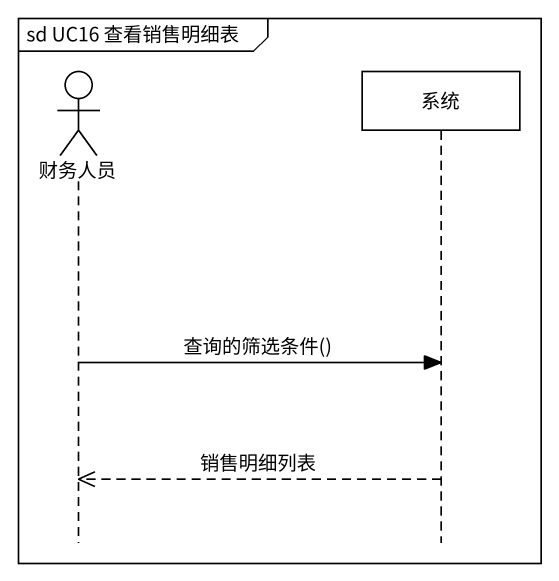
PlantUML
@startuml
mainframe sd UC16 查看销售明细表
hide footbox
actor 财务人员
participant 系统

财务人员 -> 系统 : 查询的筛选条件()
系统 -->> 财务人员 : 销售明细列表
@enduml
